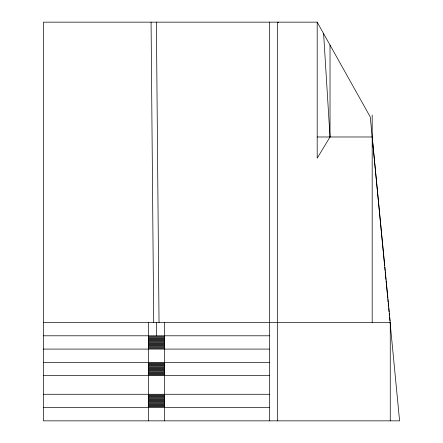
<?xml version="1.0" encoding="UTF-8"?>
<svg xmlns="http://www.w3.org/2000/svg" width="443" height="443" viewBox="0 0 443 443"><rect width="100%" height="100%" fill="white"/><g stroke="black" fill="none" stroke-linecap="round" stroke-linejoin="round"><path stroke-width="0.66" d="M330.024 45.086L330.024 136.981L317.188 158.184L317.188 22.15L43.414 22.15L43.414 420.85L399.586 420.85L390.061 322.177M317.188 136.981L372.186 136.981L390.261 322.504L390.261 420.85M43.414 322.504L390.261 322.504M43.414 335.794L269.344 335.794M148.405 336.625L164.353 336.625M148.405 337.466L164.353 337.466M148.405 338.286L164.353 338.286M148.405 339.111L164.353 339.111M148.405 339.942L164.353 339.942M148.405 340.772L164.353 340.772M148.405 341.603L164.353 341.603M148.405 342.428L164.353 342.428M148.405 343.259L164.353 343.259M148.405 344.089L164.353 344.089M148.405 344.92L164.353 344.92M148.405 345.745L164.353 345.745M148.405 346.576L164.353 346.576M148.405 347.406L164.353 347.406M148.405 348.237L164.353 348.237M43.414 349.084L269.344 349.084M43.414 362.374L269.344 362.374M148.405 363.205L164.353 363.205M148.405 364.046L164.353 364.046M148.405 364.866L164.353 364.866M148.405 365.691L164.353 365.691M148.405 366.522L164.353 366.522M148.405 367.352L164.353 367.352M148.405 368.183L164.353 368.183M148.405 369.008L164.353 369.008M148.405 369.839L164.353 369.839M148.405 370.669L164.353 370.669M148.405 371.5L164.353 371.5M148.405 372.325L164.353 372.325M148.405 373.156L164.353 373.156M148.405 373.986L164.353 373.986M148.405 374.817L164.353 374.817M43.414 375.664L269.344 375.664M43.414 394.27L269.344 394.27M148.405 395.112L164.353 395.112M148.405 395.953L164.353 395.953M148.405 396.767L164.353 396.767M148.405 397.598L164.353 397.598M148.405 398.429L164.353 398.429M148.405 399.254L164.353 399.254M148.405 400.084L164.353 400.084M148.405 400.915L164.353 400.915M148.405 401.746L164.353 401.746M148.405 402.576L164.353 402.576M148.405 403.401L164.353 403.401M148.405 404.232L164.353 404.232M148.405 405.063L164.353 405.063M148.405 405.893L164.353 405.893M148.405 406.718L164.353 406.718M43.414 407.56L269.344 407.56M278.575 22.698L277.318 22.15L277.318 420.85M317.188 22.15L370.254 116.952L384.613 265.722M384.745 267.085L385.078 270.546M385.211 271.902L385.942 279.494M386.075 280.856L386.407 284.312M386.54 285.68L387.271 293.266M387.404 294.634L387.736 298.084M387.869 299.451L388.134 302.215M388.267 303.582L388.6 307.032M388.732 308.406L389.065 311.85M389.198 313.223L389.463 315.981M389.596 317.36L389.929 320.804M323.606 33.618L330.024 136.981M156.379 22.15L159.037 322.504M151.063 22.15L153.721 322.504M372.186 115.03L372.186 322.504M269.344 22.15L269.344 420.85M164.353 322.504L164.353 420.85M156.379 322.504L156.379 335.794M148.405 322.504L148.405 420.85"/></g></svg>
